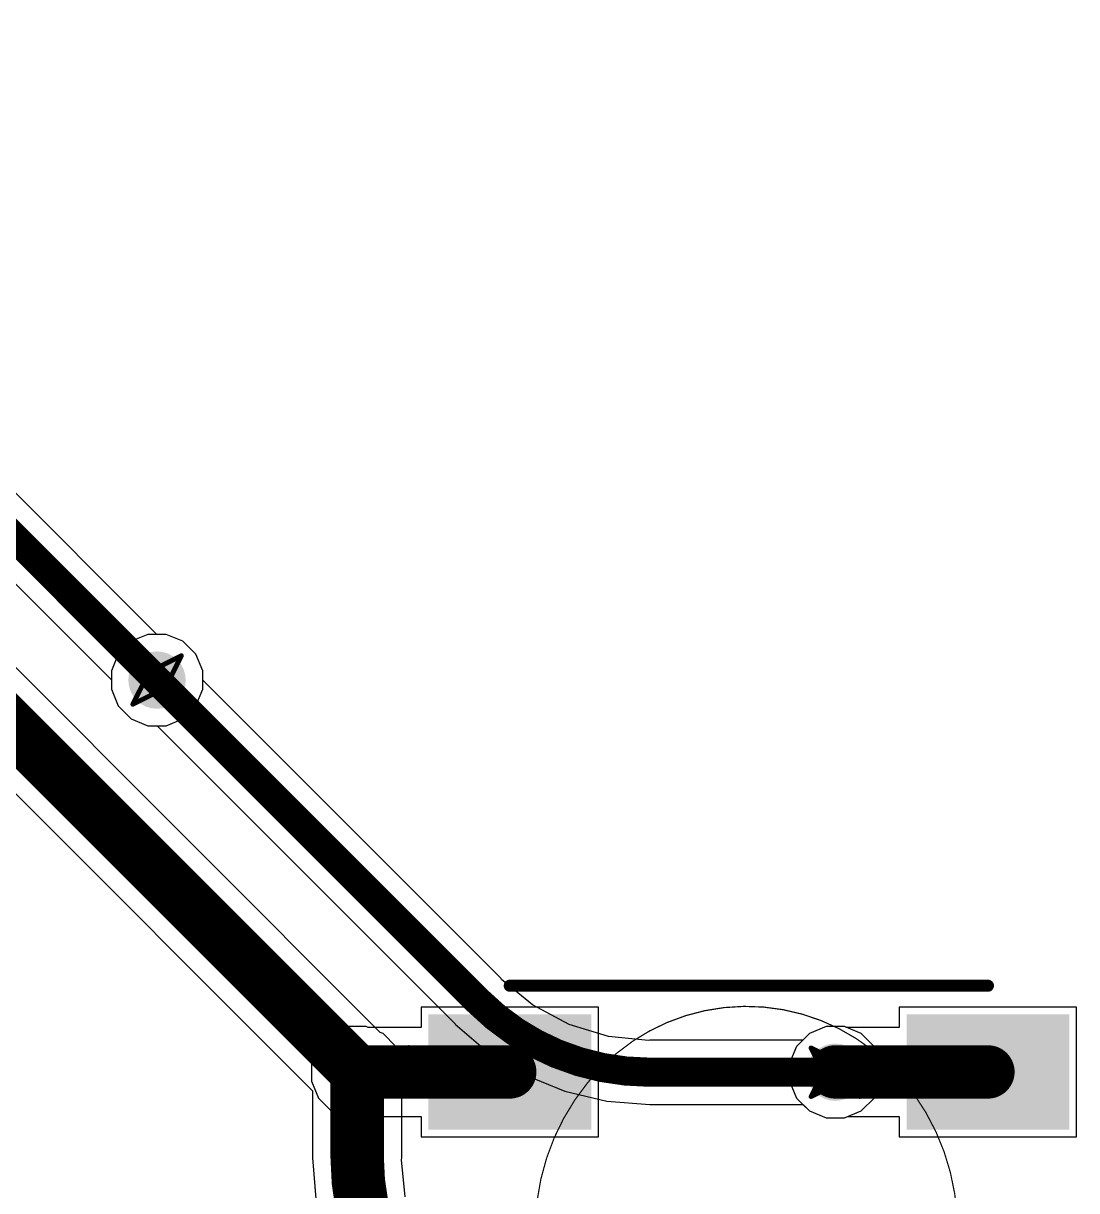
# Model space of a CAD drawing. Header units: inches. Extents: x -11 to 1110, y -7 to 455.
# Drawn here: x 162.11 to 173.13, y 178.24 to 190.44 of the extents above; entities that cross this region are included whole.
import ezdxf

# ---------------------------------------------------------------- set-up
doc = ezdxf.new("R2010")
doc.units = ezdxf.units.IN
for name, color, linetype in [('Bottom Layer', 5, 'Continuous'), ('Drill Drawing', 1, 'Continuous'), ('Mechanical 7', 56, 'Continuous'), ('Top Layer', 1, 'Continuous'), ('Top Overlay', 2, 'Continuous'), ('Top Paste', 8, 'Continuous'), ('Top Solder', 216, 'Continuous'), ('Via Holes', 16, 'Continuous')]:
    doc.layers.add(name, color=color, linetype=linetype)

msp = doc.modelspace()

# ---------------------------------------------------------------- hatches: boundary and pattern name
at = {"layer": 'Bottom Layer'}
h = msp.add_hatch(color=5, dxfattribs=at)
edge = h.paths.add_edge_path()
edge.add_arc((163.512, 183.578), 0.3, 0, 360)
h = msp.add_hatch(color=5, dxfattribs=at)
edge = h.paths.add_edge_path()
edge.add_arc((165.605, 179.479), 0.3, 0, 360)
h = msp.add_hatch(color=5, dxfattribs=at)
edge = h.paths.add_edge_path()
edge.add_arc((170.605, 179.479), 0.3, 0, 360)
at = {"layer": 'Top Layer'}
h = msp.add_hatch(color=1, dxfattribs=at)
edge = h.paths.add_edge_path()
edge.add_arc((163.512, 183.578), 0.3, 0, 360)
for points in [[(166.45, 179.982), (167.95, 179.982), (167.95, 178.982), (166.45, 178.982)], [(172.95, 178.982), (171.45, 178.982), (171.45, 179.982), (172.95, 179.982)]]:
    msp.add_hatch(color=1, dxfattribs=at).paths.add_polyline_path(points)
h = msp.add_hatch(color=1, dxfattribs=at)
edge = h.paths.add_edge_path()
edge.add_arc((165.605, 179.479), 0.3, 0, 360)
h = msp.add_hatch(color=1, dxfattribs=at)
edge = h.paths.add_edge_path()
edge.add_arc((170.605, 179.479), 0.3, 0, 360)
at = {"layer": 'Top Paste'}
for points in [[(166.45, 179.982), (167.95, 179.982), (167.95, 178.982), (166.45, 178.982)], [(172.95, 178.982), (171.45, 178.982), (171.45, 179.982), (172.95, 179.982)]]:
    msp.add_hatch(color=8, dxfattribs=at).paths.add_polyline_path(points)
at = {"layer": 'Top Solder'}
for points in [[(166.349, 180.084), (168.052, 180.084), (168.052, 178.88), (166.349, 178.88)], [(173.052, 178.88), (171.349, 178.88), (171.349, 180.084), (173.052, 180.084)]]:
    msp.add_hatch(color=216, dxfattribs=at).paths.add_polyline_path(points)
at = {"layer": 'Via Holes'}
h = msp.add_hatch(color=7, dxfattribs=at)
edge = h.paths.add_edge_path()
edge.add_arc((163.512, 183.578), 0.15, 0, 360)
h = msp.add_hatch(color=7, dxfattribs=at)
edge = h.paths.add_edge_path()
edge.add_arc((165.605, 179.479), 0.15, 0, 360)
h = msp.add_hatch(color=7, dxfattribs=at)
edge = h.paths.add_edge_path()
edge.add_arc((170.605, 179.479), 0.15, 0, 360)

# ---------------------------------------------------------------- linework, layer by layer
at = {"layer": 'Bottom Layer'}
for p, q in [((165.847, 179.895), (155.299, 190.443)), ((154.64, 189.784), (165.139, 179.286)), ((163.417, 184.056), (163.242, 183.984)), ((163.608, 184.056), (163.417, 184.056)), ((163.783, 183.984), (163.608, 184.056)), ((163.242, 183.984), (163.107, 183.849)), ((163.918, 183.849), (163.783, 183.984)), ((163.107, 183.849), (163.035, 183.674)), ((163.99, 183.674), (163.918, 183.849)), ((163.035, 183.674), (163.035, 183.483)), ((163.99, 183.577), (163.99, 183.674)), ((167.107, 180.461), (163.99, 183.577)), ((163.035, 183.483), (163.107, 183.308)), ((163.107, 183.308), (163.242, 183.173)), ((163.242, 183.173), (163.417, 183.101)), ((163.417, 183.101), (163.514, 183.101)), ((163.514, 183.101), (166.63, 179.984)), ((167.115, 180.448), (167.107, 180.461)), ((167.438, 180.183), (167.115, 180.448)), ((167.82, 179.979), (167.438, 180.183)), ((165.875, 179.884), (165.847, 179.895)), ((166.01, 179.749), (165.875, 179.884)), ((166.63, 179.984), (166.629, 179.983)), ((166.629, 179.983), (166.972, 179.689)), ((168.234, 179.853), (167.82, 179.979)), ((170.334, 179.884), (170.266, 179.815)), ((170.51, 179.956), (170.334, 179.884)), ((170.7, 179.956), (170.51, 179.956)), ((170.875, 179.884), (170.7, 179.956)), ((171.01, 179.749), (170.875, 179.884)), ((166.083, 179.574), (166.01, 179.749)), ((168.65, 179.812), (168.234, 179.853)), ((168.664, 179.815), (168.65, 179.812)), ((170.266, 179.815), (168.664, 179.815)), ((171.083, 179.574), (171.01, 179.749)), ((166.972, 179.689), (167.357, 179.453)), ((166.083, 179.384), (166.083, 179.574)), ((171.083, 179.384), (171.083, 179.574)), ((166.071, 179.355), (166.083, 179.384)), ((167.357, 179.453), (167.775, 179.28)), ((171.01, 179.208), (171.083, 179.384)), ((165.139, 179.286), (165.139, 178.584)), ((166.071, 178.584), (166.071, 179.355)), ((167.775, 179.28), (168.214, 179.175)), ((168.214, 179.175), (168.664, 179.14)), ((168.664, 179.14), (168.664, 179.142)), ((168.664, 179.142), (170.266, 179.142)), ((170.266, 179.142), (170.334, 179.074)), ((170.875, 179.074), (171.01, 179.208)), ((170.334, 179.074), (170.51, 179.001)), ((170.7, 179.001), (170.875, 179.074)), ((170.51, 179.001), (170.7, 179.001)), ((165.139, 178.584), (165.138, 178.584)), ((165.138, 178.584), (165.175, 178.113)), ((166.067, 178.562), (166.071, 178.584)), ((166.105, 178.178), (166.067, 178.562))]:
    msp.add_line(p, q, dxfattribs=at)
for points in [[(154.97, 190.114, 0.559, 0.559, 0), (165.605, 179.479, 0.559, 0.559, 0)], [(163.512, 183.578, 0.305, 0.305, 0), (166.868, 180.223, 0.305, 0.305, 0)], [(168.664, 179.479, 0.305, 0.305, -0.198912), (166.868, 180.223, 0.305, 0.305, 0)], [(165.605, 178.584, 0.559, 0.559, 0), (165.605, 179.479, 0.559, 0.559, 0)], [(168.664, 179.479, 0.305, 0.305, 0), (170.605, 179.479, 0.305, 0.305, 0)], [(166.349, 176.787, 0.559, 0.559, -0.198912), (165.605, 178.584, 0.559, 0.559, 0)]]:
    msp.add_lwpolyline(points, format="xyseb", dxfattribs=at)
for points in [[(163.436, 183.578, 0.152, 0.152, 1), (163.589, 183.578, 0.152, 0.152, 1)], [(166.792, 180.223, 0.152, 0.152, 1), (166.945, 180.223, 0.152, 0.152, 1)], [(166.792, 180.223, 0.152, 0.152, 1), (166.945, 180.223, 0.152, 0.152, 1)], [(165.465, 179.479, 0.279, 0.279, 1), (165.744, 179.479, 0.279, 0.279, 1)], [(165.465, 179.479, 0.279, 0.279, 1), (165.744, 179.479, 0.279, 0.279, 1)], [(168.588, 179.479, 0.152, 0.152, 1), (168.741, 179.479, 0.152, 0.152, 1)], [(168.588, 179.479, 0.152, 0.152, 1), (168.741, 179.479, 0.152, 0.152, 1)], [(170.529, 179.479, 0.152, 0.152, 1), (170.681, 179.479, 0.152, 0.152, 1)], [(165.465, 178.584, 0.279, 0.279, 1), (165.744, 178.584, 0.279, 0.279, 1)], [(165.465, 178.584, 0.279, 0.279, 1), (165.744, 178.584, 0.279, 0.279, 1)]]:
    msp.add_lwpolyline(points, format="xyseb", close=True, dxfattribs=at)
at = {"layer": 'Drill Drawing'}
for points in [[(163.258, 183.833, 0.0508, 0.0508, 0), (163.512, 183.706, 0.0508, 0.0508, 0)], [(163.258, 183.833, 0.0508, 0.0508, 0), (163.386, 183.578, 0.0508, 0.0508, 0)], [(163.512, 183.706, 0.0508, 0.0508, 0), (163.767, 183.833, 0.0508, 0.0508, 0)], [(163.639, 183.578, 0.0508, 0.0508, 0), (163.767, 183.833, 0.0508, 0.0508, 0)], [(163.258, 183.325, 0.0508, 0.0508, 0), (163.386, 183.578, 0.0508, 0.0508, 0)], [(163.639, 183.578, 0.0508, 0.0508, 0), (163.767, 183.325, 0.0508, 0.0508, 0)], [(163.258, 183.325, 0.0508, 0.0508, 0), (163.512, 183.452, 0.0508, 0.0508, 0)], [(163.512, 183.452, 0.0508, 0.0508, 0), (163.767, 183.325, 0.0508, 0.0508, 0)], [(165.351, 179.733, 0.0508, 0.0508, 0), (165.605, 179.606, 0.0508, 0.0508, 0)], [(165.351, 179.733, 0.0508, 0.0508, 0), (165.478, 179.479, 0.0508, 0.0508, 0)], [(165.605, 179.606, 0.0508, 0.0508, 0), (165.859, 179.733, 0.0508, 0.0508, 0)], [(165.732, 179.479, 0.0508, 0.0508, 0), (165.859, 179.733, 0.0508, 0.0508, 0)], [(170.351, 179.733, 0.0508, 0.0508, 0), (170.605, 179.606, 0.0508, 0.0508, 0)], [(170.351, 179.733, 0.0508, 0.0508, 0), (170.478, 179.479, 0.0508, 0.0508, 0)], [(170.605, 179.606, 0.0508, 0.0508, 0), (170.859, 179.733, 0.0508, 0.0508, 0)], [(170.732, 179.479, 0.0508, 0.0508, 0), (170.859, 179.733, 0.0508, 0.0508, 0)], [(165.351, 179.225, 0.0508, 0.0508, 0), (165.478, 179.479, 0.0508, 0.0508, 0)], [(165.732, 179.479, 0.0508, 0.0508, 0), (165.859, 179.225, 0.0508, 0.0508, 0)], [(170.351, 179.225, 0.0508, 0.0508, 0), (170.478, 179.479, 0.0508, 0.0508, 0)], [(170.732, 179.479, 0.0508, 0.0508, 0), (170.859, 179.225, 0.0508, 0.0508, 0)], [(165.351, 179.225, 0.0508, 0.0508, 0), (165.605, 179.352, 0.0508, 0.0508, 0)], [(165.605, 179.352, 0.0508, 0.0508, 0), (165.859, 179.225, 0.0508, 0.0508, 0)], [(170.351, 179.225, 0.0508, 0.0508, 0), (170.605, 179.352, 0.0508, 0.0508, 0)], [(170.605, 179.352, 0.0508, 0.0508, 0), (170.859, 179.225, 0.0508, 0.0508, 0)]]:
    msp.add_lwpolyline(points, format="xyseb", dxfattribs=at)
for points in [[(163.246, 183.833, 0.0254, 0.0254, 1), (163.271, 183.833, 0.0254, 0.0254, 1)], [(163.246, 183.833, 0.0254, 0.0254, 1), (163.271, 183.833, 0.0254, 0.0254, 1)], [(163.754, 183.833, 0.0254, 0.0254, 1), (163.779, 183.833, 0.0254, 0.0254, 1)], [(163.754, 183.833, 0.0254, 0.0254, 1), (163.779, 183.833, 0.0254, 0.0254, 1)], [(163.5, 183.706, 0.0254, 0.0254, 1), (163.525, 183.706, 0.0254, 0.0254, 1)], [(163.5, 183.706, 0.0254, 0.0254, 1), (163.525, 183.706, 0.0254, 0.0254, 1)], [(163.373, 183.578, 0.0254, 0.0254, 1), (163.398, 183.578, 0.0254, 0.0254, 1)], [(163.373, 183.578, 0.0254, 0.0254, 1), (163.398, 183.578, 0.0254, 0.0254, 1)], [(163.627, 183.578, 0.0254, 0.0254, 1), (163.652, 183.578, 0.0254, 0.0254, 1)], [(163.627, 183.578, 0.0254, 0.0254, 1), (163.652, 183.578, 0.0254, 0.0254, 1)], [(163.5, 183.452, 0.0254, 0.0254, 1), (163.525, 183.452, 0.0254, 0.0254, 1)], [(163.5, 183.452, 0.0254, 0.0254, 1), (163.525, 183.452, 0.0254, 0.0254, 1)], [(163.246, 183.325, 0.0254, 0.0254, 1), (163.271, 183.325, 0.0254, 0.0254, 1)], [(163.246, 183.325, 0.0254, 0.0254, 1), (163.271, 183.325, 0.0254, 0.0254, 1)], [(163.754, 183.325, 0.0254, 0.0254, 1), (163.779, 183.325, 0.0254, 0.0254, 1)], [(163.754, 183.325, 0.0254, 0.0254, 1), (163.779, 183.325, 0.0254, 0.0254, 1)], [(165.338, 179.733, 0.0254, 0.0254, 1), (165.363, 179.733, 0.0254, 0.0254, 1)], [(165.338, 179.733, 0.0254, 0.0254, 1), (165.363, 179.733, 0.0254, 0.0254, 1)], [(165.846, 179.733, 0.0254, 0.0254, 1), (165.871, 179.733, 0.0254, 0.0254, 1)], [(165.846, 179.733, 0.0254, 0.0254, 1), (165.871, 179.733, 0.0254, 0.0254, 1)], [(170.338, 179.733, 0.0254, 0.0254, 1), (170.363, 179.733, 0.0254, 0.0254, 1)], [(170.338, 179.733, 0.0254, 0.0254, 1), (170.363, 179.733, 0.0254, 0.0254, 1)], [(170.846, 179.733, 0.0254, 0.0254, 1), (170.871, 179.733, 0.0254, 0.0254, 1)], [(170.846, 179.733, 0.0254, 0.0254, 1), (170.871, 179.733, 0.0254, 0.0254, 1)], [(165.592, 179.606, 0.0254, 0.0254, 1), (165.617, 179.606, 0.0254, 0.0254, 1)], [(165.592, 179.606, 0.0254, 0.0254, 1), (165.617, 179.606, 0.0254, 0.0254, 1)], [(170.592, 179.606, 0.0254, 0.0254, 1), (170.617, 179.606, 0.0254, 0.0254, 1)], [(170.592, 179.606, 0.0254, 0.0254, 1), (170.617, 179.606, 0.0254, 0.0254, 1)], [(165.465, 179.479, 0.0254, 0.0254, 1), (165.49, 179.479, 0.0254, 0.0254, 1)], [(165.465, 179.479, 0.0254, 0.0254, 1), (165.49, 179.479, 0.0254, 0.0254, 1)], [(165.719, 179.479, 0.0254, 0.0254, 1), (165.744, 179.479, 0.0254, 0.0254, 1)], [(165.719, 179.479, 0.0254, 0.0254, 1), (165.744, 179.479, 0.0254, 0.0254, 1)], [(170.465, 179.479, 0.0254, 0.0254, 1), (170.49, 179.479, 0.0254, 0.0254, 1)], [(170.465, 179.479, 0.0254, 0.0254, 1), (170.49, 179.479, 0.0254, 0.0254, 1)], [(170.719, 179.479, 0.0254, 0.0254, 1), (170.744, 179.479, 0.0254, 0.0254, 1)], [(170.719, 179.479, 0.0254, 0.0254, 1), (170.744, 179.479, 0.0254, 0.0254, 1)], [(165.592, 179.352, 0.0254, 0.0254, 1), (165.617, 179.352, 0.0254, 0.0254, 1)], [(165.592, 179.352, 0.0254, 0.0254, 1), (165.617, 179.352, 0.0254, 0.0254, 1)], [(170.592, 179.352, 0.0254, 0.0254, 1), (170.617, 179.352, 0.0254, 0.0254, 1)], [(170.592, 179.352, 0.0254, 0.0254, 1), (170.617, 179.352, 0.0254, 0.0254, 1)], [(165.338, 179.225, 0.0254, 0.0254, 1), (165.363, 179.225, 0.0254, 0.0254, 1)], [(165.338, 179.225, 0.0254, 0.0254, 1), (165.363, 179.225, 0.0254, 0.0254, 1)], [(165.846, 179.225, 0.0254, 0.0254, 1), (165.871, 179.225, 0.0254, 0.0254, 1)], [(165.846, 179.225, 0.0254, 0.0254, 1), (165.871, 179.225, 0.0254, 0.0254, 1)], [(170.338, 179.225, 0.0254, 0.0254, 1), (170.363, 179.225, 0.0254, 0.0254, 1)], [(170.338, 179.225, 0.0254, 0.0254, 1), (170.363, 179.225, 0.0254, 0.0254, 1)], [(170.846, 179.225, 0.0254, 0.0254, 1), (170.871, 179.225, 0.0254, 0.0254, 1)], [(170.846, 179.225, 0.0254, 0.0254, 1), (170.871, 179.225, 0.0254, 0.0254, 1)]]:
    msp.add_lwpolyline(points, format="xyseb", close=True, dxfattribs=at)
at = {"layer": 'Mechanical 7'}
for points in [[(168.168, 179.54, 0.0127, 0.0127, -0.437867), (171.288, 179.426, 0.0127, 0.0127, 0)], [(168.06, 176.243, 0.0127, 0.0127, -0.391366), (168.168, 179.54, 0.0127, 0.0127, 0)], [(171.288, 179.426, 0.0127, 0.0127, -0.392268), (171.18, 176.13, 0.0127, 0.0127, 0)]]:
    msp.add_lwpolyline(points, format="xyseb", dxfattribs=at)
for points in [[(168.164, 179.54, 0.00635, 0.00635, 1), (168.171, 179.54, 0.00635, 0.00635, 1)], [(168.164, 179.54, 0.00635, 0.00635, 1), (168.171, 179.54, 0.00635, 0.00635, 1)], [(171.284, 179.426, 0.00635, 0.00635, 1), (171.291, 179.426, 0.00635, 0.00635, 1)], [(171.284, 179.426, 0.00635, 0.00635, 1), (171.291, 179.426, 0.00635, 0.00635, 1)]]:
    msp.add_lwpolyline(points, format="xyseb", close=True, dxfattribs=at)
at = {"layer": 'Top Layer'}
for p, q in [((163.511, 184.056), (158.277, 189.291)), ((157.8, 188.814), (163.035, 183.58)), ((163.608, 184.056), (163.511, 184.056)), ((163.783, 183.984), (163.608, 184.056)), ((163.918, 183.849), (163.783, 183.984)), ((163.99, 183.674), (163.918, 183.849)), ((163.99, 183.483), (163.99, 183.674)), ((163.035, 183.58), (163.035, 183.483)), ((163.035, 183.483), (163.107, 183.308)), ((163.918, 183.308), (163.99, 183.483)), ((163.107, 183.308), (163.242, 183.173)), ((163.783, 183.173), (163.918, 183.308)), ((163.242, 183.173), (163.417, 183.101)), ((163.608, 183.101), (163.783, 183.173)), ((163.417, 183.101), (163.608, 183.101)), ((168.128, 180.16), (166.273, 180.16)), ((166.273, 180.16), (166.273, 179.948)), ((168.128, 178.804), (168.128, 180.16)), ((173.128, 180.16), (171.273, 180.16)), ((171.273, 180.16), (171.273, 179.948)), ((173.128, 178.804), (173.128, 180.16)), ((165.334, 179.884), (165.2, 179.749)), ((165.51, 179.956), (165.334, 179.884)), ((165.7, 179.956), (165.51, 179.956)), ((165.72, 179.948), (165.7, 179.956)), ((166.273, 179.948), (165.72, 179.948)), ((170.334, 179.884), (170.2, 179.749)), ((170.51, 179.956), (170.334, 179.884)), ((170.7, 179.956), (170.51, 179.956)), ((170.72, 179.948), (170.7, 179.956)), ((171.273, 179.948), (170.72, 179.948)), ((165.2, 179.749), (165.127, 179.574)), ((170.2, 179.749), (170.127, 179.574)), ((165.127, 179.574), (165.127, 179.384)), ((170.127, 179.574), (170.127, 179.384)), ((165.127, 179.384), (165.2, 179.208)), ((170.127, 179.384), (170.2, 179.208)), ((165.2, 179.208), (165.334, 179.074)), ((170.2, 179.208), (170.334, 179.074)), ((165.334, 179.074), (165.51, 179.001)), ((165.7, 179.001), (165.736, 179.016)), ((165.736, 179.016), (166.273, 179.016)), ((166.273, 179.016), (166.273, 178.804)), ((170.334, 179.074), (170.51, 179.001)), ((170.7, 179.001), (170.736, 179.016)), ((170.736, 179.016), (171.273, 179.016)), ((171.273, 179.016), (171.273, 178.804)), ((165.51, 179.001), (165.7, 179.001)), ((170.51, 179.001), (170.7, 179.001)), ((166.273, 178.804), (168.128, 178.804)), ((171.273, 178.804), (173.128, 178.804))]:
    msp.add_line(p, q, dxfattribs=at)
for points in [[(158.039, 189.052, 0.305, 0.305, 0), (163.512, 183.578, 0.305, 0.305, 0)], [(165.605, 179.482, 0.559, 0.559, 0), (167.2, 179.482, 0.559, 0.559, 0)], [(170.605, 179.482, 0.559, 0.559, 0), (172.2, 179.482, 0.559, 0.559, 0)]]:
    msp.add_lwpolyline(points, format="xyseb", dxfattribs=at)
for points in [[(163.436, 183.578, 0.152, 0.152, 1), (163.589, 183.578, 0.152, 0.152, 1)], [(165.465, 179.482, 0.279, 0.279, 1), (165.744, 179.482, 0.279, 0.279, 1)], [(167.061, 179.482, 0.279, 0.279, 1), (167.34, 179.482, 0.279, 0.279, 1)], [(170.465, 179.482, 0.279, 0.279, 1), (170.744, 179.482, 0.279, 0.279, 1)], [(172.061, 179.482, 0.279, 0.279, 1), (172.34, 179.482, 0.279, 0.279, 1)]]:
    msp.add_lwpolyline(points, format="xyseb", close=True, dxfattribs=at)
at = {"layer": 'Top Overlay'}
for points in [[(167.2, 180.383, 0.127, 0.127, 0), (172.2, 180.383, 0.127, 0.127, 0)], [(166.144, 179.635, 0.254, 0.254, 0), (166.271, 179.508, 0.254, 0.254, 0)], [(166.144, 179.381, 0.254, 0.254, 0), (166.144, 179.635, 0.254, 0.254, 0)], [(166.144, 179.381, 0.254, 0.254, 0), (166.271, 179.508, 0.254, 0.254, 0)]]:
    msp.add_lwpolyline(points, format="xyseb", dxfattribs=at)
for points in [[(167.169, 180.383, 0.0635, 0.0635, 1), (167.232, 180.383, 0.0635, 0.0635, 1)], [(172.169, 180.383, 0.0635, 0.0635, 1), (172.232, 180.383, 0.0635, 0.0635, 1)], [(166.081, 179.635, 0.127, 0.127, 1), (166.208, 179.635, 0.127, 0.127, 1)], [(166.081, 179.635, 0.127, 0.127, 1), (166.208, 179.635, 0.127, 0.127, 1)], [(166.208, 179.508, 0.127, 0.127, 1), (166.335, 179.508, 0.127, 0.127, 1)], [(166.208, 179.508, 0.127, 0.127, 1), (166.335, 179.508, 0.127, 0.127, 1)], [(166.081, 179.381, 0.127, 0.127, 1), (166.208, 179.381, 0.127, 0.127, 1)], [(166.081, 179.381, 0.127, 0.127, 1), (166.208, 179.381, 0.127, 0.127, 1)]]:
    msp.add_lwpolyline(points, format="xyseb", close=True, dxfattribs=at)

doc.saveas('drawing.dxf')
